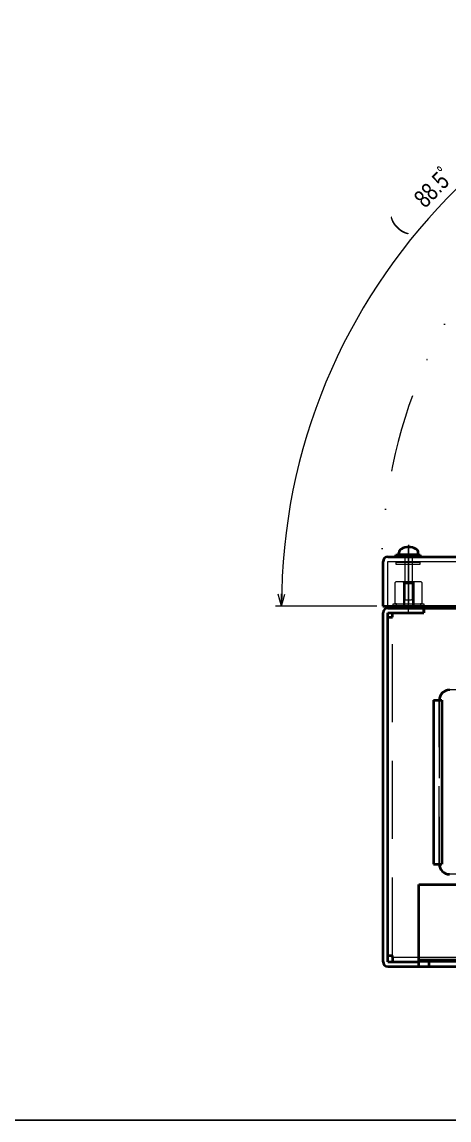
# Model space of a CAD drawing. Header units: millimetres. Extents: x 10 to 832, y 7 to 590.
# Drawn here: x 343.7 to 413.3, y 15 to 193.7 of the extents above; entities that cross this region are included whole.
import ezdxf
from ezdxf.enums import TextEntityAlignment as Align

# ---------------------------------------------------------------- set-up
doc = ezdxf.new("R2010")
doc.units = ezdxf.units.MM
for name, pattern in [('DASHDOT', [25.3, 12.7, -6.3, 0, -6.3]), ('DASHED', [19, 12.7, -6.3]), ('DIVIDE', [31.6, 12.7, -6.3, 0, -6.3, 0, -6.3])]:
    doc.linetypes.add(name, pattern=pattern)
for name, color, linetype in [('GR1_01', 7, 'Continuous'), ('GR1_02', 7, 'Continuous'), ('GR1_03', 7, 'Continuous'), ('GR1_11', 7, 'Continuous'), ('GR1_14', 7, 'Continuous'), ('GR1_16', 7, 'Continuous'), ('図面枠B6M', 7, 'Continuous')]:
    doc.layers.add(name, color=color, linetype=linetype)
doc.styles.add('HG丸ｺﾞｼｯｸM-PRO', font='')
doc.styles.get('HG丸ｺﾞｼｯｸM-PRO').set_extended_font_data('HG丸ｺﾞｼｯｸM-PRO')

# ---------------------------------------------------------------- blocks, each defined once
blk = doc.blocks.new('BLKF023')
at = {"layer": '図面枠B6M', "color": 2, "linetype": 'Continuous', "lineweight": 25}
blk.add_line((9.5, 15), (831.5, 15), dxfattribs=at)
blk = doc.blocks.new('BLKF105')
at = {"layer": 'GR1_01', "color": 3, "linetype": 'Continuous', "lineweight": 35}
for p, q in [((402.5, 105.9), (402.5, 98.67)), ((403.27, 106.67), (484.83, 106.67)), ((484.83, 106.67), (484.83, 98.67)), ((402.5, 98.67), (484.83, 98.67))]:
    blk.add_line(p, q, dxfattribs=at)
at = {"layer": 'GR1_01', "color": 4, "linetype": 'DASHED', "lineweight": 13}
for p, q in [((403.27, 105.9), (484.83, 105.9)), ((403.27, 98.67), (403.27, 105.9))]:
    blk.add_line(p, q, dxfattribs=at)
at = {"layer": 'GR1_01', "color": 3, "linetype": 'Continuous', "lineweight": 35}
blk.add_arc((403.27, 105.9), 0.767, 90, 180, dxfattribs=at)
blk = doc.blocks.new('BLKF107')
at = {"layer": 'GR1_02', "color": 3, "linetype": 'Continuous', "lineweight": 35}
for p, q in [((486.73, 102.17), (487.5, 102.17)), ((486.73, 102.17), (486.73, 98.33)), ((487.5, 102.17), (487.5, 40.77)), ((403.27, 98.33), (409.17, 98.33)), ((409.17, 97.57), (409.17, 98.33)), ((486.73, 98.33), (486.73, 40.77)), ((402.5, 97.57), (402.5, 40.77)), ((403.27, 40.77), (403.27, 97.57)), ((403.27, 97.57), (409.17, 97.57)), ((403.27, 40.77), (408.33, 40.77)), ((403.27, 40), (486.73, 40)), ((481.67, 40.77), (486.73, 40.77))]:
    blk.add_line(p, q, dxfattribs=at)
at = {"layer": 'GR1_02', "color": 4, "linetype": 'DASHED', "lineweight": 13}
blk.add_line((408.33, 40.77), (481.67, 40.77), dxfattribs=at)
at = {"layer": 'GR1_02', "color": 3, "linetype": 'Continuous', "lineweight": 35}
for centre, start, end in [((403.27, 97.57), 90, 180), ((403.27, 40.77), 180, 270), ((486.73, 40.77), 270, 360)]:
    blk.add_arc(centre, 0.767, start, end, dxfattribs=at)
blk = doc.blocks.new('BLKF137')
at = {"layer": 'GR1_03', "color": 3, "linetype": 'Continuous', "lineweight": 35}
for p, q in [((404.57, 106.67), (404.57, 107)), ((404.57, 107), (408.57, 107)), ((408.57, 106.67), (404.57, 106.67)), ((408.57, 107), (408.57, 106.67))]:
    blk.add_line(p, q, dxfattribs=at)
blk = doc.blocks.new('BLKF138')
at = {"layer": 'GR1_03', "color": 4, "linetype": 'DASHED', "lineweight": 13}
for p, q in [((404.65, 105.4), (404.65, 105.83)), ((404.65, 105.83), (408.48, 105.83)), ((408.48, 105.83), (408.48, 105.4)), ((408.48, 105.4), (404.65, 105.4))]:
    blk.add_line(p, q, dxfattribs=at)
blk = doc.blocks.new('BLKF140')
at = {"layer": 'GR1_03', "color": 4, "linetype": 'DASHED', "lineweight": 13}
for p, q in [((404.5, 102.5), (404.67, 102.67)), ((404.5, 99), (404.5, 102.5)), ((404.67, 102.67), (408.67, 102.67)), ((408.67, 102.67), (408.83, 102.5)), ((408.83, 102.5), (408.83, 99)), ((404.7, 99), (404.5, 99)), ((404.7, 98.67), (404.7, 99)), ((408.63, 98.67), (404.7, 98.67)), ((408.83, 99), (408.63, 99)), ((408.63, 99), (408.63, 98.67))]:
    blk.add_line(p, q, dxfattribs=at)
blk = doc.blocks.new('BLKF139')
at = {"layer": 'GR1_03', "color": 4, "linetype": 'DASHDOT', "lineweight": 13}
blk.add_line((406.67, 97.33), (406.67, 108), dxfattribs=at)
at = {"layer": 'GR1_03', "color": 4, "linetype": 'DASHED', "lineweight": 13}
for p, q in [((405.67, 102.67), (405.83, 102.5)), ((405.83, 102.5), (405.83, 98.67)), ((407.5, 102.5), (405.83, 102.5)), ((406, 102.5), (406, 98.67)), ((407.33, 102.5), (407.33, 98.67)), ((407.67, 102.67), (407.5, 102.5)), ((407.5, 102.5), (407.5, 98.67))]:
    blk.add_line(p, q, dxfattribs=at)
blk.add_blockref('BLKF140', (0, 0), dxfattribs=at)
blk = doc.blocks.new('BLKF141')
at = {"layer": 'GR1_03', "color": 4, "linetype": 'DASHED', "lineweight": 13}
for p, q in [((404.17, 99), (409.17, 99)), ((404.17, 98.67), (404.17, 99)), ((409.17, 99), (409.17, 98.67))]:
    blk.add_line(p, q, dxfattribs=at)
at = {"layer": 'GR1_03', "color": 3, "linetype": 'Continuous', "lineweight": 35}
for p, q in [((404.17, 98.33), (404.17, 98.67)), ((404.17, 98.33), (409.17, 98.33)), ((409.17, 98.67), (409.17, 98.33))]:
    blk.add_line(p, q, dxfattribs=at)
blk = doc.blocks.new('BLKF142')
at = {"layer": 'GR1_03', "color": 3, "linetype": 'Continuous', "lineweight": 35}
for p, q in [((405.08, 107), (405.08, 107.34)), ((408.25, 107), (408.25, 107.34)), ((408.25, 107), (405.08, 107))]:
    blk.add_line(p, q, dxfattribs=at)
at = {"layer": 'GR1_03', "color": 4, "linetype": 'DASHDOT', "lineweight": 13}
blk.add_line((406.67, 108.65), (406.67, 98.98), dxfattribs=at)
at = {"layer": 'GR1_03', "color": 4, "linetype": 'DASHED', "lineweight": 13}
for p, q in [((406.07, 107), (406.07, 99.77)), ((407.27, 107), (407.27, 99.77)), ((405.85, 102.33), (405.85, 99.98)), ((405.85, 102.33), (407.48, 102.33)), ((407.48, 102.33), (407.48, 99.98)), ((405.85, 99.98), (406.23, 99.6)), ((407.1, 99.6), (406.23, 99.6)), ((407.1, 99.6), (407.48, 99.98))]:
    blk.add_line(p, q, dxfattribs=at)
at = {"layer": 'GR1_03', "color": 3, "linetype": 'Continuous', "lineweight": 35}
for centre, radius, start, end in [((405.75, 107.34), 0.667, 117.2796, 180), ((406.67, 105.57), 2.67, 62.7204, 117.2796), ((407.58, 107.34), 0.667, 0, 62.7204)]:
    blk.add_arc(centre, radius, start, end, dxfattribs=at)
blk = doc.blocks.new('BLKF223')
at = {"layer": 'GR1_02', "color": 3, "linetype": 'Continuous', "lineweight": 35}
for p, q in [((408.33, 53.33), (481.67, 53.33)), ((408.33, 40), (408.33, 53.33)), ((481.67, 40), (481.67, 53.33)), ((408.33, 41.07), (481.67, 41.07)), ((408.33, 40), (421.67, 40)), ((410, 40), (410, 41.07)), ((420, 40), (420, 41.07)), ((421.67, 40), (421.67, 41.07)), ((468.33, 40), (468.33, 41.07)), ((468.33, 40), (481.67, 40)), ((470, 40), (470, 41.07)), ((480, 40), (480, 41.07))]:
    blk.add_line(p, q, dxfattribs=at)
at = {"layer": 'GR1_02', "color": 4, "linetype": 'DASHDOT', "lineweight": 13}
for p, q in [((415, 37.94), (415, 42.3)), ((475, 38.24), (475, 42.6))]:
    blk.add_line(p, q, dxfattribs=at)
blk = doc.blocks.new('BLKF224')
at = {"layer": 'GR1_02', "color": 3, "linetype": 'Continuous', "lineweight": 35}
for p, q in [((409.17, 98.33), (438.33, 98.33)), ((409.17, 98.33), (409.17, 97.57)), ((438.33, 97.57), (438.33, 98.33)), ((439.17, 98.33), (486.73, 98.33)), ((439.17, 98.33), (439.17, 97.57)), ((485.97, 98.33), (485.97, 97.57)), ((486.73, 98.33), (486.73, 97.57)), ((403.27, 41.77), (403.27, 96.83)), ((403.27, 96.83), (404.03, 96.83)), ((404.03, 97.57), (409.17, 97.57)), ((404.03, 96.83), (404.03, 97.57)), ((438.33, 97.57), (439.17, 97.57)), ((485.97, 95.67), (485.97, 97.57)), ((485.97, 97.57), (486.73, 97.57)), ((485.97, 95.67), (486.73, 95.67)), ((486.73, 41.77), (486.73, 95.67)), ((403.27, 41.77), (404.03, 41.77)), ((404.03, 41.53), (404.03, 41.77)), ((404.03, 41.53), (404.03, 40.77)), ((485.97, 41.53), (485.97, 41.77)), ((485.97, 41.77), (486.73, 41.77)), ((485.97, 41.53), (485.97, 40.77)), ((404.03, 40.77), (408.33, 40.77)), ((481.67, 40.77), (485.97, 40.77))]:
    blk.add_line(p, q, dxfattribs=at)
at = {"layer": 'GR1_02', "color": 4, "linetype": 'DASHED', "lineweight": 13}
for p, q in [((404.03, 41.77), (404.03, 96.83)), ((439.17, 97.57), (485.97, 97.57)), ((485.97, 41.77), (485.97, 95.67)), ((404.03, 41.53), (485.97, 41.53)), ((408.33, 40.77), (481.67, 40.77))]:
    blk.add_line(p, q, dxfattribs=at)
blk = doc.blocks.new('FXTIP_ARROW_S')
at = {"color": 0, "linetype": 'Continuous', "lineweight": -2}
for q in [(-1, 0), (-0.966, 0.259), (-0.966, -0.259)]:
    blk.add_line((0, 0), q, dxfattribs=at)
blk = doc.blocks.new('BLKF432')
at = {"layer": 'GR1_02', "color": 4, "linetype": 'DASHED', "lineweight": 13}
for p, q in [((476.67, 85), (413.33, 85)), ((411.67, 56.67), (411.67, 83.33)), ((478.33, 56.67), (478.33, 83.33)), ((476.67, 55), (413.33, 55))]:
    blk.add_line(p, q, dxfattribs=at)
at = {"layer": 'GR1_02', "color": 3, "linetype": 'Continuous', "lineweight": 35}
for centre, start, end in [((413.33, 83.33), 90, 180), ((476.67, 83.33), 0, 90), ((413.33, 56.67), 180, 270), ((476.67, 56.67), 270, 0)]:
    blk.add_arc(centre, 1.67, start, end, dxfattribs=at)
blk = doc.blocks.new('BLKF436')
at = {"layer": 'GR1_11', "color": 3, "linetype": 'Continuous', "lineweight": 35}
for p, q in [((410.73, 83.33), (410.73, 56.67)), ((410.73, 83.33), (412.07, 83.33)), ((412.07, 83.33), (412.07, 56.67)), ((410.73, 56.67), (412.07, 56.67))]:
    blk.add_line(p, q, dxfattribs=at)
at = {"layer": 'GR1_11', "color": 4, "linetype": 'DASHED', "lineweight": 13}
blk.add_line((411.67, 83.33), (411.67, 56.67), dxfattribs=at)

msp = doc.modelspace()

# ---------------------------------------------------------------- linework, layer by layer
at = {"layer": 'GR1_14', "color": 4, "linetype": 'DIVIDE', "lineweight": 13}
msp.add_arc((486.58, 104.32), 84.27, 95.3442, 183.8442, dxfattribs=at)
at = {"layer": 'GR1_16', "color": 4, "linetype": 'Continuous', "lineweight": 13}
msp.add_line((401.5, 98.67), (384.98, 98.67), dxfattribs=at)
msp.add_arc((481.08, 98.67), 95.1, 91.5, 180, dxfattribs=at)

# ---------------------------------------------------------------- block references
at = {"layer": 'GR1_01', "color": 3, "linetype": 'Continuous', "lineweight": 35}
msp.add_blockref('BLKF105', (0, 0), dxfattribs=at)
at = {"layer": 'GR1_02', "color": 3, "linetype": 'Continuous', "lineweight": 35}
for name in ['BLKF107', 'BLKF224', 'BLKF223']:
    msp.add_blockref(name, (0, 0), dxfattribs=at)
at = {"layer": 'GR1_02', "color": 3, "linetype": 'DASHED', "lineweight": 13}
msp.add_blockref('BLKF432', (0, 0), dxfattribs=at)
at = {"layer": 'GR1_03', "color": 4, "linetype": 'DASHED', "lineweight": 13}
for name in ['BLKF139', 'BLKF142', 'BLKF138']:
    msp.add_blockref(name, (0, 0), dxfattribs=at)
at = {"layer": 'GR1_03', "color": 3, "linetype": 'Continuous', "lineweight": 35}
msp.add_blockref('BLKF137', (0, 0), dxfattribs=at)
at = {"layer": 'GR1_03', "color": 3, "linetype": 'DASHED', "lineweight": 13}
msp.add_blockref('BLKF141', (0, 0), dxfattribs=at)
at = {"layer": 'GR1_11', "color": 3, "linetype": 'Continuous', "lineweight": 35}
msp.add_blockref('BLKF436', (0, 0), dxfattribs=at)
at = {"layer": 'GR1_16', "color": 4, "linetype": 'Continuous', "lineweight": 13, "xscale": 2, "yscale": 2, "rotation": 269.9999999999046}
msp.add_blockref('FXTIP_ARROW_S', (385.98, 98.67), dxfattribs=at)
at = {"layer": '図面枠B6M', "color": 4, "linetype": 'Continuous', "lineweight": 13}
msp.add_blockref('BLKF023', (0, 0), dxfattribs=at)

# ---------------------------------------------------------------- texts
at = {"layer": 'GR1_16', "color": 3, "linetype": 'Continuous', "lineweight": 35, "style": 'HG丸ｺﾞｼｯｸM-PRO'}
for s, height, width, p in [('88.5ﾟ', 2.909, 0.784152, (412.6, 165.38)), ('(', 2.91, 0.781868, (406.4, 159.01))]:
    msp.add_text(s, height=height, rotation=45.75, dxfattribs=dict(at, width=width)).set_placement(p, align=Align.BOTTOM_CENTER)

doc.saveas('drawing.dxf')
